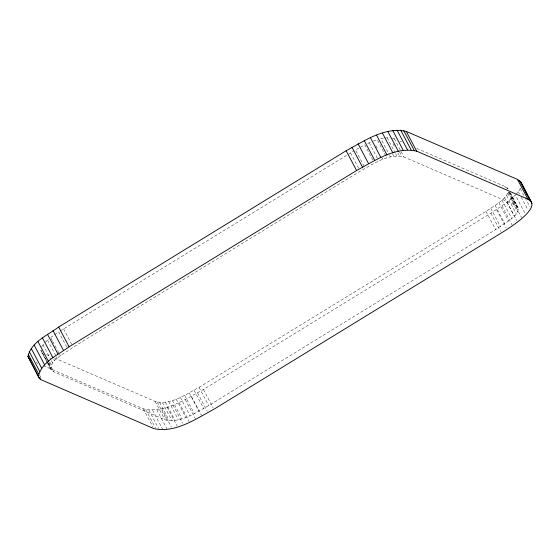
<?xml version="1.0" encoding="UTF-8"?>
<svg xmlns="http://www.w3.org/2000/svg" width="560" height="560" viewBox="0 0 560 560"><rect width="100%" height="100%" fill="white"/><g stroke="black" fill="none" stroke-linecap="round" stroke-linejoin="round"><path stroke-width="0.42" stroke-dasharray="2.8 2.1" d="M51.009 369.698C49.784 358.848 66.367 352.968 73.199 347.123L360.15 171.143C373.387 164.108 388.255 153.055 404.026 157.024L515.053 204.925C527.03 212.793 500.101 225.589 495.656 229.607L208.712 405.587C195.468 412.622 180.607 423.682 164.829 419.706L53.802 371.805L51.009 369.698L47.789 363.615M54.523 358.029L155.169 401.457C170.94 405.426 185.808 394.366 199.045 387.331L485.996 211.358C494.025 205.709 504.259 201.033 508.606 191.723L518.266 209.979M515.83 194.516L518.315 191.737L520.87 187.383M41.643 346.71L43.967 343.602M44.947 342.496L48.79 339.08M43.288 365.673L143.318 408.828C164.864 413.616 185.255 399.189 203.413 389.487L490.882 213.192L507.052 202.244L515.34 195.076L525 213.325M50.687 337.54L53.802 335.265M54.418 334.81L58.716 331.912L67.578 348.642M60.095 331.044L354.046 150.773M358.897 148.008L355.467 149.926L364.329 166.656M360.269 147.245L364.847 144.879L373.709 161.609M367.759 143.507L371.28 141.967M373.345 141.106L377.223 139.727L386.89 157.976M383.306 138.194L380.828 138.698L389.284 154.665M384.888 137.942L389.844 137.725M392.252 138.089L395.962 139.461M399.952 141.183L401.555 141.876M416.731 148.421L505.393 186.676L508.186 188.783M46.536 354.585L51.331 356.657M36.085 362.565L37.688 363.258M50.498 368.333L40.831 350.077L44.87 357.168M520.345 188.706L524.769 197.071M525.175 197.827L530.005 206.955M518.315 191.737L519.519 194.019M521.129 197.064L527.975 209.993M510.601 193.347L517.846 207.032M509.908 192.43L518.364 208.397M507.073 187.621L507.878 189.147M509.488 192.185L516.74 205.877M505.393 186.676L506.198 188.195M508.207 191.996L515.053 204.925M511.532 198.611L521.598 217.623M507.892 193.522L517.552 211.771M506.548 195.524L516.215 213.773M507.052 202.244L516.719 220.493M504.581 197.729L514.248 215.978M502.005 200.123L511.672 218.372M502.026 205.926L512.092 224.938M498.848 202.685L508.508 220.941M495.11 205.422L504.777 223.671M496.531 209.629L506.198 227.878M490.812 208.32L500.479 226.569M490.882 213.192L500.542 231.448M485.996 211.358L495.656 229.607M394.366 138.775L400.806 150.941M401.212 151.704L404.026 157.024M399.504 151.774L401.919 156.338M393.064 143.808L394.275 146.09M397.901 152.936L399.511 155.974M387.142 137.704L395.192 152.915M395.598 153.671L396.802 155.953M392.595 153.993L393.799 156.275M389.683 155.428L390.488 156.947M375.76 145.67L376.964 147.952M382.2 157.836L383.005 159.355M369.215 142.828L378.07 159.558M350.483 152.894L359.345 169.624M203.413 389.487L213.073 407.743M199.045 387.331L208.712 405.587M197.568 392.973L207.228 411.222M194.061 390.306L203.728 408.555M191.429 396.396L201.495 415.408M189.266 392.987L198.926 411.236M184.681 395.353L194.348 413.602M185.262 399.588L195.328 418.6M180.32 397.404L189.98 415.653M179.081 402.486L189.147 421.498M176.19 399.119L185.85 417.375M172.305 400.498L181.972 418.754M172.977 405.027L182.644 423.283M168.707 401.527L178.367 419.783M165.396 402.206L175.056 420.455M167.111 407.12L177.177 426.132M162.386 402.528L172.053 420.777M159.684 402.5L169.351 420.756M161.651 408.674L171.318 426.923M157.276 402.143L166.943 420.392M155.169 401.457L164.829 419.706M156.765 409.668L166.831 428.68M152.509 410.13L162.575 429.142M148.869 410.095L158.536 428.344M145.789 409.633L155.456 427.889M143.318 408.828L152.978 427.077M63.532 328.867L72.394 345.597M51.086 338.303L52.297 340.585M52.696 341.341L57.127 349.706M57.533 350.469L59.143 353.514M59.542 354.27L60.347 355.789M47.523 340.109L55.979 356.076M56.378 356.839L57.183 358.358M53.809 359.226L54.614 360.752M42.98 344.701L51.037 359.912M51.436 360.675L52.647 362.957M49.693 361.921L51.303 364.959M48.972 362.677L53.802 371.805M48.573 362.95L50.589 366.751M45.276 357.924L47.691 362.488M48.097 363.251L52.122 370.853M41.349 351.449L47.39 362.852M39.739 375.291L40.943 377.573"/><path stroke-width="0.84" d="M28 356.405C31.206 341.908 47.719 335.202 58.653 327.033L346.122 150.738C364.273 141.043 384.664 126.609 406.217 131.397L517.447 179.389L520.835 181.979L531.307 201.754C533.68 206.731 528.829 211.414 525.805 214.851C518.518 221.963 509.957 227.598 501.347 232.967L213.878 409.262C195.727 418.957 175.336 433.391 153.783 428.603L40.579 379.498L39.165 378.021L28 356.405L39.165 378.021M38.472 376.18C41.678 361.683 58.184 354.977 69.118 346.808L356.587 170.513C374.745 160.811 395.136 146.384 416.682 151.172L527.912 199.164L531.307 201.754M28.693 358.246L30.114 359.723M527.569 195.223L520.835 181.979M528.374 196.749L532 203.595M519.421 180.502L529.886 200.277M517.447 179.389L527.912 199.164M406.217 131.397L416.682 151.172M403.739 130.592L414.211 150.367M400.659 130.13L411.131 149.905M397.026 130.102L407.491 149.87M392.763 130.557L403.235 150.332M387.877 131.551L398.349 151.326M382.424 133.112L392.889 152.88M376.551 135.198L387.023 154.973M370.447 137.739L380.919 157.514M364.266 140.644L374.738 160.412M358.099 143.829L368.571 163.604M351.967 147.252L362.432 167.027M346.122 150.738L356.587 170.513M58.653 327.033L69.118 346.808M52.997 330.603L63.469 350.371M47.509 334.306L57.974 354.074M42.476 337.981L52.948 357.756M37.996 341.621L48.468 361.389M34.195 345.149L44.66 364.924M31.22 348.488L41.685 368.263M29.19 351.526L39.655 371.294M28.133 354.172L38.598 373.947M39.774 377.979L40.579 379.498"/></g></svg>
